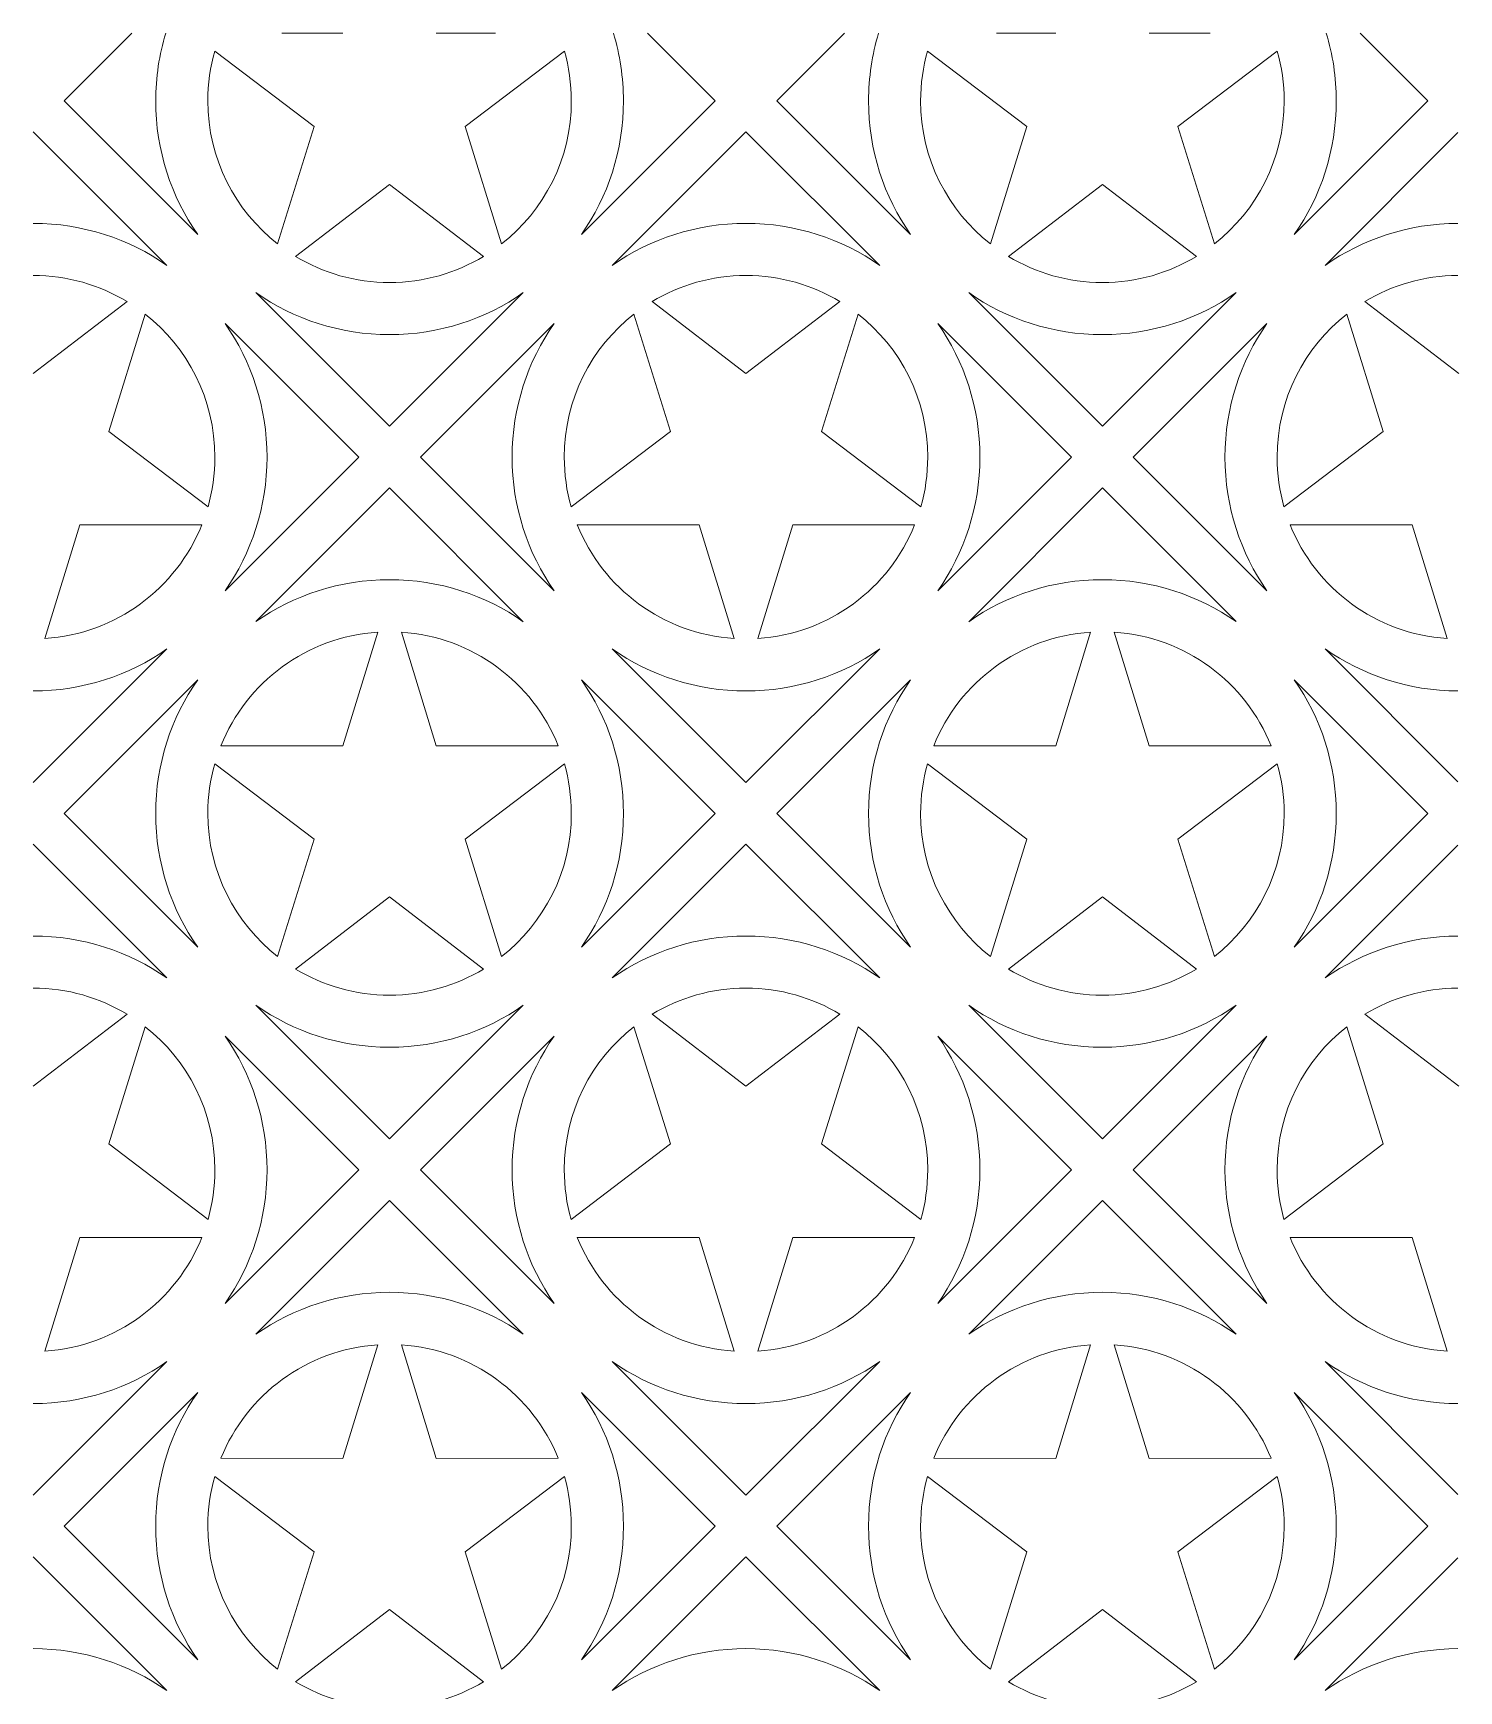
# Model space of a CAD drawing. Header units: centimetres. Extents: x -267 to -140, y -143 to -5.
# Drawn here: x -267 to -208.1, y -73.9 to -5.5 of the extents above; entities that cross this region are included whole.
import ezdxf

# ---------------------------------------------------------------- set-up
doc = ezdxf.new("R2010")
doc.units = ezdxf.units.CM
doc.header["$MEASUREMENT"] = 0
doc.layers.add('layer 1', color=7, linetype='Continuous')

msp = doc.modelspace()

# ---------------------------------------------------------------- linework, layer by layer
at = {"layer": 'layer 1', "color": 250, "lineweight": 9}
for points, knots in [([(-262.89356, -5.47282), (-262.89356, -5.47282), (-265.68726, -8.26652), (-265.68726, -8.26652), (-265.68726, -8.26652), (-265.68726, -8.26652), (-260.17003, -13.78376), (-260.17003, -13.78376), (-260.17003, -13.78376), (-261.26184, -12.22004), (-261.90228, -10.31792), (-261.90228, -8.26654), (-261.90228, -8.26654), (-261.90228, -7.29514), (-261.75867, -6.3572), (-261.49152, -5.47281)], [0, 0, 0, 0, 0.2, 0.2, 0.2, 0.2, 0.4, 0.4, 0.4, 0.4, 0.6, 0.6, 0.6, 0.6, 1, 1, 1, 1]), ([(-254.17776, -5.47282), (-254.17776, -5.47282), (-254.17928, -5.47776), (-254.17928, -5.47776), (-254.17928, -5.47776), (-254.17928, -5.47776), (-256.69589, -5.47282), (-256.69589, -5.47282)], [0, 0, 0, 0, 0.33333333, 0.33333333, 0.33333333, 0.33333333, 1, 1, 1, 1]), ([(-247.88535, -5.47282), (-247.88535, -5.47282), (-250.32528, -5.47776), (-250.32528, -5.47776), (-250.32528, -5.47776), (-250.32528, -5.47776), (-250.32679, -5.47281), (-250.32679, -5.47281)], [0, 0, 0, 0, 0.33333333, 0.33333333, 0.33333333, 0.33333333, 1, 1, 1, 1]), ([(-241.61088, -5.47282), (-241.61088, -5.47282), (-238.8172, -8.26652), (-238.8172, -8.26652), (-238.8172, -8.26652), (-238.8172, -8.26652), (-244.33483, -13.78415), (-244.33483, -13.78415), (-244.33483, -13.78415), (-243.24285, -12.22034), (-242.60228, -10.31809), (-242.60228, -8.26654), (-242.60228, -8.26654), (-242.60228, -7.29514), (-242.74589, -6.3572), (-243.01303, -5.47282)], [0, 0, 0, 0, 0.2, 0.2, 0.2, 0.2, 0.4, 0.4, 0.4, 0.4, 0.6, 0.6, 0.6, 0.6, 1, 1, 1, 1]), ([(-233.47793, -5.47282), (-233.47793, -5.47282), (-236.27162, -8.26652), (-236.27162, -8.26652), (-236.27162, -8.26652), (-236.27162, -8.26652), (-230.75399, -13.78415), (-230.75399, -13.78415), (-230.75399, -13.78415), (-231.84597, -12.22034), (-232.48654, -10.31809), (-232.48654, -8.26654), (-232.48654, -8.26654), (-232.48654, -7.29514), (-232.34292, -6.35721), (-232.07577, -5.47281)], [0, 0, 0, 0, 0.2, 0.2, 0.2, 0.2, 0.4, 0.4, 0.4, 0.4, 0.6, 0.6, 0.6, 0.6, 1, 1, 1, 1]), ([(-227.20347, -5.47281), (-227.20347, -5.47281), (-224.76354, -5.47776), (-224.76354, -5.47776), (-224.76354, -5.47776), (-224.76354, -5.47776), (-224.76202, -5.47282), (-224.76202, -5.47282)], [0, 0, 0, 0, 0.33333333, 0.33333333, 0.33333333, 0.33333333, 1, 1, 1, 1]), ([(-220.91105, -5.47281), (-220.91105, -5.47281), (-220.90954, -5.47776), (-220.90954, -5.47776), (-220.90954, -5.47776), (-220.90954, -5.47776), (-218.39293, -5.47282), (-218.39293, -5.47282)], [0, 0, 0, 0, 0.33333333, 0.33333333, 0.33333333, 0.33333333, 1, 1, 1, 1]), ([(-212.19524, -5.47282), (-212.19524, -5.47282), (-209.40156, -8.26652), (-209.40156, -8.26652), (-209.40156, -8.26652), (-209.40156, -8.26652), (-214.91879, -13.78376), (-214.91879, -13.78376), (-214.91879, -13.78376), (-213.82698, -12.22004), (-213.18654, -10.31792), (-213.18654, -8.26654), (-213.18654, -8.26654), (-213.18654, -7.29515), (-213.33014, -6.3572), (-213.59728, -5.47281)], [0, 0, 0, 0, 0.2, 0.2, 0.2, 0.2, 0.4, 0.4, 0.4, 0.4, 0.6, 0.6, 0.6, 0.6, 1, 1, 1, 1]), ([(-256.87568, -14.17179), (-258.6269, -12.79873), (-259.75228, -10.66388), (-259.75228, -8.26654), (-259.75228, -8.26654), (-259.75228, -7.55494), (-259.65306, -6.86645), (-259.4678, -6.21412), (-259.4678, -6.21412), (-259.4678, -6.21412), (-255.37023, -9.33176), (-255.37023, -9.33176), (-255.37023, -9.33176), (-255.37023, -9.33176), (-256.87568, -14.17179), (-256.87568, -14.17179)], [0, 0, 0, 0, 0.2, 0.2, 0.2, 0.2, 0.4, 0.4, 0.4, 0.4, 0.6, 0.6, 0.6, 0.6, 1, 1, 1, 1]), ([(-245.03671, -6.21408), (-245.03671, -6.21408), (-249.13433, -9.33176), (-249.13433, -9.33176), (-249.13433, -9.33176), (-249.13433, -9.33176), (-247.62884, -14.17189), (-247.62884, -14.17189), (-247.62884, -14.17189), (-245.87768, -12.79882), (-244.75228, -10.66384), (-244.75228, -8.26654), (-244.75228, -8.26654), (-244.75228, -7.55493), (-244.85145, -6.86643), (-245.03671, -6.21408)], [0, 0, 0, 0, 0.2, 0.2, 0.2, 0.2, 0.4, 0.4, 0.4, 0.4, 0.6, 0.6, 0.6, 0.6, 1, 1, 1, 1]), ([(-230.05211, -6.21408), (-230.05211, -6.21408), (-225.95449, -9.33176), (-225.95449, -9.33176), (-225.95449, -9.33176), (-225.95449, -9.33176), (-227.45998, -14.17189), (-227.45998, -14.17189), (-227.45998, -14.17189), (-229.21114, -12.79882), (-230.33654, -10.66384), (-230.33654, -8.26654), (-230.33654, -8.26654), (-230.33654, -7.55493), (-230.23737, -6.86643), (-230.05211, -6.21408)], [0, 0, 0, 0, 0.2, 0.2, 0.2, 0.2, 0.4, 0.4, 0.4, 0.4, 0.6, 0.6, 0.6, 0.6, 1, 1, 1, 1]), ([(-218.21314, -14.17179), (-216.46192, -12.79873), (-215.33654, -10.66388), (-215.33654, -8.26654), (-215.33654, -8.26654), (-215.33654, -7.55494), (-215.43576, -6.86645), (-215.62102, -6.21412), (-215.62102, -6.21412), (-215.62102, -6.21412), (-219.71859, -9.33176), (-219.71859, -9.33176), (-219.71859, -9.33176), (-219.71859, -9.33176), (-218.21314, -14.17179), (-218.21314, -14.17179)], [0, 0, 0, 0, 0.2, 0.2, 0.2, 0.2, 0.4, 0.4, 0.4, 0.4, 0.6, 0.6, 0.6, 0.6, 1, 1, 1, 1]), ([(-266.95982, -13.32414), (-264.90846, -13.32414), (-263.00635, -13.96457), (-261.44262, -15.05637), (-261.44262, -15.05637), (-261.44262, -15.05637), (-266.95982, -9.53917), (-266.95982, -9.53917)], [0, 0, 0, 0, 0.33333333, 0.33333333, 0.33333333, 0.33333333, 1, 1, 1, 1]), ([(-243.06148, -15.05637), (-243.06148, -15.05637), (-237.54423, -9.53913), (-237.54423, -9.53913), (-237.54423, -9.53913), (-237.54423, -9.53913), (-232.02672, -15.05665), (-232.02672, -15.05665), (-232.02672, -15.05665), (-233.59051, -13.96469), (-235.49274, -13.32414), (-237.54428, -13.32414), (-237.54428, -13.32414), (-239.59564, -13.32414), (-241.49775, -13.96457), (-243.06148, -15.05637)], [0, 0, 0, 0, 0.2, 0.2, 0.2, 0.2, 0.4, 0.4, 0.4, 0.4, 0.6, 0.6, 0.6, 0.6, 1, 1, 1, 1]), ([(-208.16551, -9.57605), (-208.16551, -9.57605), (-213.6461, -15.05665), (-213.6461, -15.05665), (-213.6461, -15.05665), (-212.09171, -13.97126), (-210.20293, -13.33185), (-208.1655, -13.3242)], [0, 0, 0, 0, 0.33333333, 0.33333333, 0.33333333, 0.33333333, 1, 1, 1, 1]), ([(-256.12939, -14.68748), (-254.9979, -15.37227), (-253.67105, -15.76654), (-252.25228, -15.76654), (-252.25228, -15.76654), (-250.83349, -15.76654), (-249.50661, -15.37233), (-248.37513, -14.68753), (-248.37513, -14.68753), (-248.37513, -14.68753), (-252.25228, -11.71366), (-252.25228, -11.71366), (-252.25228, -11.71366), (-252.25228, -11.71366), (-256.12939, -14.68748), (-256.12939, -14.68748)], [0, 0, 0, 0, 0.2, 0.2, 0.2, 0.2, 0.4, 0.4, 0.4, 0.4, 0.6, 0.6, 0.6, 0.6, 1, 1, 1, 1]), ([(-218.95943, -14.68748), (-220.09092, -15.37227), (-221.41777, -15.76654), (-222.83654, -15.76654), (-222.83654, -15.76654), (-224.25533, -15.76654), (-225.58221, -15.37233), (-226.71369, -14.68753), (-226.71369, -14.68753), (-226.71369, -14.68753), (-222.83654, -11.71366), (-222.83654, -11.71366), (-222.83654, -11.71366), (-222.83654, -11.71366), (-218.95943, -14.68748), (-218.95943, -14.68748)], [0, 0, 0, 0, 0.2, 0.2, 0.2, 0.2, 0.4, 0.4, 0.4, 0.4, 0.6, 0.6, 0.6, 0.6, 1, 1, 1, 1]), ([(-266.95982, -19.52702), (-266.95982, -19.52702), (-263.08271, -16.5532), (-263.08271, -16.5532), (-263.08271, -16.5532), (-264.2142, -15.86841), (-265.54105, -15.47414), (-266.95982, -15.47414)], [0, 0, 0, 0, 0.33333333, 0.33333333, 0.33333333, 0.33333333, 1, 1, 1, 1]), ([(-241.42139, -16.5532), (-240.2899, -15.86841), (-238.96305, -15.47414), (-237.54428, -15.47414), (-237.54428, -15.47414), (-236.12549, -15.47414), (-234.79861, -15.86835), (-233.66713, -16.55315), (-233.66713, -16.55315), (-233.66713, -16.55315), (-237.54428, -19.52702), (-237.54428, -19.52702), (-237.54428, -19.52702), (-237.54428, -19.52702), (-241.42139, -16.5532), (-241.42139, -16.5532)], [0, 0, 0, 0, 0.2, 0.2, 0.2, 0.2, 0.4, 0.4, 0.4, 0.4, 0.6, 0.6, 0.6, 0.6, 1, 1, 1, 1]), ([(-208.1655, -15.47422), (-209.57037, -15.48102), (-210.88405, -15.87431), (-212.00569, -16.55315), (-212.00569, -16.55315), (-212.00569, -16.55315), (-208.12854, -19.52702), (-208.12854, -19.52702)], [0, 0, 0, 0, 0.33333333, 0.33333333, 0.33333333, 0.33333333, 1, 1, 1, 1]), ([(-257.76948, -16.18431), (-257.76948, -16.18431), (-252.25223, -21.70155), (-252.25223, -21.70155), (-252.25223, -21.70155), (-252.25223, -21.70155), (-246.73472, -16.18403), (-246.73472, -16.18403), (-246.73472, -16.18403), (-248.29851, -17.27599), (-250.20074, -17.91654), (-252.25228, -17.91654), (-252.25228, -17.91654), (-254.30364, -17.91654), (-256.20575, -17.27611), (-257.76948, -16.18431)], [0, 0, 0, 0, 0.2, 0.2, 0.2, 0.2, 0.4, 0.4, 0.4, 0.4, 0.6, 0.6, 0.6, 0.6, 1, 1, 1, 1]), ([(-217.31934, -16.18431), (-217.31934, -16.18431), (-222.83659, -21.70155), (-222.83659, -21.70155), (-222.83659, -21.70155), (-222.83659, -21.70155), (-228.3541, -16.18403), (-228.3541, -16.18403), (-228.3541, -16.18403), (-226.79031, -17.27599), (-224.88808, -17.91654), (-222.83654, -17.91654), (-222.83654, -17.91654), (-220.78518, -17.91654), (-218.88307, -17.27611), (-217.31934, -16.18431)], [0, 0, 0, 0, 0.2, 0.2, 0.2, 0.2, 0.4, 0.4, 0.4, 0.4, 0.6, 0.6, 0.6, 0.6, 1, 1, 1, 1]), ([(-262.33642, -17.06889), (-260.5852, -18.44195), (-259.45982, -20.5768), (-259.45982, -22.97414), (-259.45982, -22.97414), (-259.45982, -23.68574), (-259.55904, -24.37423), (-259.7443, -25.02656), (-259.7443, -25.02656), (-259.7443, -25.02656), (-263.84187, -21.90892), (-263.84187, -21.90892), (-263.84187, -21.90892), (-263.84187, -21.90892), (-262.33642, -17.06889), (-262.33642, -17.06889)], [0, 0, 0, 0, 0.2, 0.2, 0.2, 0.2, 0.4, 0.4, 0.4, 0.4, 0.6, 0.6, 0.6, 0.6, 1, 1, 1, 1]), ([(-242.16768, -17.06889), (-243.9189, -18.44195), (-245.04428, -20.5768), (-245.04428, -22.97414), (-245.04428, -22.97414), (-245.04428, -23.68574), (-244.94506, -24.37423), (-244.7598, -25.02656), (-244.7598, -25.02656), (-244.7598, -25.02656), (-240.66223, -21.90892), (-240.66223, -21.90892), (-240.66223, -21.90892), (-240.66223, -21.90892), (-242.16768, -17.06889), (-242.16768, -17.06889)], [0, 0, 0, 0, 0.2, 0.2, 0.2, 0.2, 0.4, 0.4, 0.4, 0.4, 0.6, 0.6, 0.6, 0.6, 1, 1, 1, 1]), ([(-230.32871, -25.0266), (-230.32871, -25.0266), (-234.42633, -21.90892), (-234.42633, -21.90892), (-234.42633, -21.90892), (-234.42633, -21.90892), (-232.92084, -17.06879), (-232.92084, -17.06879), (-232.92084, -17.06879), (-231.16968, -18.44186), (-230.04428, -20.57684), (-230.04428, -22.97414), (-230.04428, -22.97414), (-230.04428, -23.68575), (-230.14345, -24.37425), (-230.32871, -25.0266)], [0, 0, 0, 0, 0.2, 0.2, 0.2, 0.2, 0.4, 0.4, 0.4, 0.4, 0.6, 0.6, 0.6, 0.6, 1, 1, 1, 1]), ([(-215.34411, -25.0266), (-215.34411, -25.0266), (-211.24649, -21.90892), (-211.24649, -21.90892), (-211.24649, -21.90892), (-211.24649, -21.90892), (-212.75198, -17.06879), (-212.75198, -17.06879), (-212.75198, -17.06879), (-214.50314, -18.44186), (-215.62854, -20.57684), (-215.62854, -22.97414), (-215.62854, -22.97414), (-215.62854, -23.68575), (-215.52937, -24.37425), (-215.34411, -25.0266)], [0, 0, 0, 0, 0.2, 0.2, 0.2, 0.2, 0.4, 0.4, 0.4, 0.4, 0.6, 0.6, 0.6, 0.6, 1, 1, 1, 1]), ([(-259.0421, -28.49144), (-259.0421, -28.49144), (-253.52484, -22.97416), (-253.52484, -22.97416), (-253.52484, -22.97416), (-253.52484, -22.97416), (-259.04207, -17.45692), (-259.04207, -17.45692), (-259.04207, -17.45692), (-257.95026, -19.02064), (-257.30982, -20.92276), (-257.30982, -22.97414), (-257.30982, -22.97414), (-257.30982, -25.02554), (-257.95027, -26.92769), (-259.0421, -28.49144)], [0, 0, 0, 0, 0.2, 0.2, 0.2, 0.2, 0.4, 0.4, 0.4, 0.4, 0.6, 0.6, 0.6, 0.6, 1, 1, 1, 1]), ([(-245.462, -28.49144), (-245.462, -28.49144), (-250.97926, -22.97416), (-250.97926, -22.97416), (-250.97926, -22.97416), (-250.97926, -22.97416), (-245.46203, -17.45692), (-245.46203, -17.45692), (-245.46203, -17.45692), (-246.55384, -19.02064), (-247.19428, -20.92276), (-247.19428, -22.97414), (-247.19428, -22.97414), (-247.19428, -25.02554), (-246.55383, -26.92769), (-245.462, -28.49144)], [0, 0, 0, 0, 0.2, 0.2, 0.2, 0.2, 0.4, 0.4, 0.4, 0.4, 0.6, 0.6, 0.6, 0.6, 1, 1, 1, 1]), ([(-229.62686, -28.49183), (-229.62686, -28.49183), (-224.1092, -22.97416), (-224.1092, -22.97416), (-224.1092, -22.97416), (-224.1092, -22.97416), (-229.62683, -17.45653), (-229.62683, -17.45653), (-229.62683, -17.45653), (-228.53485, -19.02034), (-227.89428, -20.92259), (-227.89428, -22.97414), (-227.89428, -22.97414), (-227.89428, -25.02573), (-228.53486, -26.928), (-229.62686, -28.49183)], [0, 0, 0, 0, 0.2, 0.2, 0.2, 0.2, 0.4, 0.4, 0.4, 0.4, 0.6, 0.6, 0.6, 0.6, 1, 1, 1, 1]), ([(-216.04596, -28.49183), (-216.04596, -28.49183), (-221.56362, -22.97416), (-221.56362, -22.97416), (-221.56362, -22.97416), (-221.56362, -22.97416), (-216.04599, -17.45653), (-216.04599, -17.45653), (-216.04599, -17.45653), (-217.13797, -19.02034), (-217.77854, -20.92259), (-217.77854, -22.97414), (-217.77854, -22.97414), (-217.77854, -25.02573), (-217.13796, -26.928), (-216.04596, -28.49183)], [0, 0, 0, 0, 0.2, 0.2, 0.2, 0.2, 0.4, 0.4, 0.4, 0.4, 0.6, 0.6, 0.6, 0.6, 1, 1, 1, 1]), ([(-246.73451, -29.76449), (-248.29832, -28.67251), (-250.20072, -28.03182), (-252.25228, -28.03182), (-252.25228, -28.03182), (-254.30371, -28.03182), (-256.20589, -28.67233), (-257.76965, -29.76418), (-257.76965, -29.76418), (-257.76965, -29.76418), (-252.25223, -24.24677), (-252.25223, -24.24677), (-252.25223, -24.24677), (-252.25223, -24.24677), (-246.73451, -29.76449), (-246.73451, -29.76449)], [0, 0, 0, 0, 0.2, 0.2, 0.2, 0.2, 0.4, 0.4, 0.4, 0.4, 0.6, 0.6, 0.6, 0.6, 1, 1, 1, 1]), ([(-228.35431, -29.76449), (-226.7905, -28.67251), (-224.8881, -28.03182), (-222.83654, -28.03182), (-222.83654, -28.03182), (-220.78511, -28.03182), (-218.88293, -28.67233), (-217.31917, -29.76418), (-217.31917, -29.76418), (-217.31917, -29.76418), (-222.83659, -24.24677), (-222.83659, -24.24677), (-222.83659, -24.24677), (-222.83659, -24.24677), (-228.35431, -29.76449), (-228.35431, -29.76449)], [0, 0, 0, 0, 0.2, 0.2, 0.2, 0.2, 0.4, 0.4, 0.4, 0.4, 0.6, 0.6, 0.6, 0.6, 1, 1, 1, 1]), ([(-259.9996, -25.7728), (-261.05157, -28.38587), (-263.53265, -30.27051), (-266.47435, -30.45855), (-266.47435, -30.45855), (-266.47435, -30.45855), (-265.03282, -25.76292), (-265.03282, -25.76292), (-265.03282, -25.76292), (-265.03282, -25.76292), (-259.9996, -25.7728), (-259.9996, -25.7728)], [0, 0, 0, 0, 0.25, 0.25, 0.25, 0.25, 0.5, 0.5, 0.5, 0.5, 1, 1, 1, 1]), ([(-244.5045, -25.7728), (-243.45253, -28.38587), (-240.97145, -30.27051), (-238.02975, -30.45855), (-238.02975, -30.45855), (-238.02975, -30.45855), (-239.47128, -25.76292), (-239.47128, -25.76292), (-239.47128, -25.76292), (-239.47128, -25.76292), (-244.5045, -25.7728), (-244.5045, -25.7728)], [0, 0, 0, 0, 0.25, 0.25, 0.25, 0.25, 0.5, 0.5, 0.5, 0.5, 1, 1, 1, 1]), ([(-237.05884, -30.45857), (-234.11692, -30.27083), (-231.63647, -28.38622), (-230.58432, -25.77311), (-230.58432, -25.77311), (-230.58432, -25.77311), (-235.61728, -25.76292), (-235.61728, -25.76292), (-235.61728, -25.76292), (-235.61728, -25.76292), (-237.05884, -30.45857), (-237.05884, -30.45857)], [0, 0, 0, 0, 0.25, 0.25, 0.25, 0.25, 0.5, 0.5, 0.5, 0.5, 1, 1, 1, 1]), ([(-208.61398, -30.45857), (-211.5559, -30.27083), (-214.03635, -28.38622), (-215.0885, -25.77311), (-215.0885, -25.77311), (-215.0885, -25.77311), (-210.05554, -25.76292), (-210.05554, -25.76292), (-210.05554, -25.76292), (-210.05554, -25.76292), (-208.61398, -30.45857), (-208.61398, -30.45857)], [0, 0, 0, 0, 0.25, 0.25, 0.25, 0.25, 0.5, 0.5, 0.5, 0.5, 1, 1, 1, 1]), ([(-259.2125, -34.88316), (-258.16053, -32.27009), (-255.67945, -30.38545), (-252.73775, -30.19741), (-252.73775, -30.19741), (-252.73775, -30.19741), (-254.17928, -34.89304), (-254.17928, -34.89304), (-254.17928, -34.89304), (-254.17928, -34.89304), (-259.2125, -34.88316), (-259.2125, -34.88316)], [0, 0, 0, 0, 0.25, 0.25, 0.25, 0.25, 0.5, 0.5, 0.5, 0.5, 1, 1, 1, 1]), ([(-251.76684, -30.19739), (-248.82492, -30.38513), (-246.34447, -32.26974), (-245.29232, -34.88285), (-245.29232, -34.88285), (-245.29232, -34.88285), (-250.32528, -34.89304), (-250.32528, -34.89304), (-250.32528, -34.89304), (-250.32528, -34.89304), (-251.76684, -30.19739), (-251.76684, -30.19739)], [0, 0, 0, 0, 0.25, 0.25, 0.25, 0.25, 0.5, 0.5, 0.5, 0.5, 1, 1, 1, 1]), ([(-223.32198, -30.19739), (-226.2639, -30.38513), (-228.74435, -32.26974), (-229.7965, -34.88285), (-229.7965, -34.88285), (-229.7965, -34.88285), (-224.76354, -34.89304), (-224.76354, -34.89304), (-224.76354, -34.89304), (-224.76354, -34.89304), (-223.32198, -30.19739), (-223.32198, -30.19739)], [0, 0, 0, 0, 0.25, 0.25, 0.25, 0.25, 0.5, 0.5, 0.5, 0.5, 1, 1, 1, 1]), ([(-215.87632, -34.88316), (-216.92829, -32.27009), (-219.40937, -30.38545), (-222.35107, -30.19741), (-222.35107, -30.19741), (-222.35107, -30.19741), (-220.90954, -34.89304), (-220.90954, -34.89304), (-220.90954, -34.89304), (-220.90954, -34.89304), (-215.87632, -34.88316), (-215.87632, -34.88316)], [0, 0, 0, 0, 0.25, 0.25, 0.25, 0.25, 0.5, 0.5, 0.5, 0.5, 1, 1, 1, 1]), ([(-266.95982, -32.62414), (-264.90839, -32.62414), (-263.00621, -31.98363), (-261.44245, -30.89178), (-261.44245, -30.89178), (-261.44245, -30.89178), (-266.95987, -36.40919), (-266.95987, -36.40919)], [0, 0, 0, 0, 0.33333333, 0.33333333, 0.33333333, 0.33333333, 1, 1, 1, 1]), ([(-232.02651, -30.89147), (-233.59032, -31.98345), (-235.49272, -32.62414), (-237.54428, -32.62414), (-237.54428, -32.62414), (-239.59571, -32.62414), (-241.49789, -31.98363), (-243.06165, -30.89178), (-243.06165, -30.89178), (-243.06165, -30.89178), (-237.54423, -36.40919), (-237.54423, -36.40919), (-237.54423, -36.40919), (-237.54423, -36.40919), (-232.02651, -30.89147), (-232.02651, -30.89147)], [0, 0, 0, 0, 0.2, 0.2, 0.2, 0.2, 0.4, 0.4, 0.4, 0.4, 0.6, 0.6, 0.6, 0.6, 1, 1, 1, 1]), ([(-208.1655, -36.37227), (-208.1655, -36.37227), (-213.64631, -30.89147), (-213.64631, -30.89147), (-213.64631, -30.89147), (-212.0919, -31.97688), (-210.20294, -32.61642), (-208.1655, -32.62407)], [0, 0, 0, 0, 0.33333333, 0.33333333, 0.33333333, 0.33333333, 1, 1, 1, 1]), ([(-260.17, -32.16452), (-260.17, -32.16452), (-265.68726, -37.6818), (-265.68726, -37.6818), (-265.68726, -37.6818), (-265.68726, -37.6818), (-260.17003, -43.19904), (-260.17003, -43.19904), (-260.17003, -43.19904), (-261.26184, -41.63532), (-261.90228, -39.7332), (-261.90228, -37.68182), (-261.90228, -37.68182), (-261.90228, -35.63042), (-261.26183, -33.72827), (-260.17, -32.16452)], [0, 0, 0, 0, 0.2, 0.2, 0.2, 0.2, 0.4, 0.4, 0.4, 0.4, 0.6, 0.6, 0.6, 0.6, 1, 1, 1, 1]), ([(-244.33486, -32.16413), (-244.33486, -32.16413), (-238.8172, -37.6818), (-238.8172, -37.6818), (-238.8172, -37.6818), (-238.8172, -37.6818), (-244.33483, -43.19943), (-244.33483, -43.19943), (-244.33483, -43.19943), (-243.24285, -41.63562), (-242.60228, -39.73337), (-242.60228, -37.68182), (-242.60228, -37.68182), (-242.60228, -35.63023), (-243.24286, -33.72796), (-244.33486, -32.16413)], [0, 0, 0, 0, 0.2, 0.2, 0.2, 0.2, 0.4, 0.4, 0.4, 0.4, 0.6, 0.6, 0.6, 0.6, 1, 1, 1, 1]), ([(-230.75396, -32.16413), (-230.75396, -32.16413), (-236.27162, -37.6818), (-236.27162, -37.6818), (-236.27162, -37.6818), (-236.27162, -37.6818), (-230.75399, -43.19943), (-230.75399, -43.19943), (-230.75399, -43.19943), (-231.84597, -41.63562), (-232.48654, -39.73337), (-232.48654, -37.68182), (-232.48654, -37.68182), (-232.48654, -35.63023), (-231.84596, -33.72796), (-230.75396, -32.16413)], [0, 0, 0, 0, 0.2, 0.2, 0.2, 0.2, 0.4, 0.4, 0.4, 0.4, 0.6, 0.6, 0.6, 0.6, 1, 1, 1, 1]), ([(-214.91882, -32.16452), (-214.91882, -32.16452), (-209.40156, -37.6818), (-209.40156, -37.6818), (-209.40156, -37.6818), (-209.40156, -37.6818), (-214.91879, -43.19904), (-214.91879, -43.19904), (-214.91879, -43.19904), (-213.82698, -41.63532), (-213.18654, -39.7332), (-213.18654, -37.68182), (-213.18654, -37.68182), (-213.18654, -35.63042), (-213.82699, -33.72827), (-214.91882, -32.16452)], [0, 0, 0, 0, 0.2, 0.2, 0.2, 0.2, 0.4, 0.4, 0.4, 0.4, 0.6, 0.6, 0.6, 0.6, 1, 1, 1, 1]), ([(-256.87568, -43.58707), (-258.6269, -42.21401), (-259.75228, -40.07916), (-259.75228, -37.68182), (-259.75228, -37.68182), (-259.75228, -36.97022), (-259.65306, -36.28173), (-259.4678, -35.6294), (-259.4678, -35.6294), (-259.4678, -35.6294), (-255.37023, -38.74704), (-255.37023, -38.74704), (-255.37023, -38.74704), (-255.37023, -38.74704), (-256.87568, -43.58707), (-256.87568, -43.58707)], [0, 0, 0, 0, 0.2, 0.2, 0.2, 0.2, 0.4, 0.4, 0.4, 0.4, 0.6, 0.6, 0.6, 0.6, 1, 1, 1, 1]), ([(-245.03671, -35.62936), (-245.03671, -35.62936), (-249.13433, -38.74704), (-249.13433, -38.74704), (-249.13433, -38.74704), (-249.13433, -38.74704), (-247.62884, -43.58717), (-247.62884, -43.58717), (-247.62884, -43.58717), (-245.87768, -42.2141), (-244.75228, -40.07912), (-244.75228, -37.68182), (-244.75228, -37.68182), (-244.75228, -36.97021), (-244.85145, -36.28171), (-245.03671, -35.62936)], [0, 0, 0, 0, 0.2, 0.2, 0.2, 0.2, 0.4, 0.4, 0.4, 0.4, 0.6, 0.6, 0.6, 0.6, 1, 1, 1, 1]), ([(-230.05211, -35.62936), (-230.05211, -35.62936), (-225.95449, -38.74704), (-225.95449, -38.74704), (-225.95449, -38.74704), (-225.95449, -38.74704), (-227.45998, -43.58717), (-227.45998, -43.58717), (-227.45998, -43.58717), (-229.21114, -42.2141), (-230.33654, -40.07912), (-230.33654, -37.68182), (-230.33654, -37.68182), (-230.33654, -36.97021), (-230.23737, -36.28171), (-230.05211, -35.62936)], [0, 0, 0, 0, 0.2, 0.2, 0.2, 0.2, 0.4, 0.4, 0.4, 0.4, 0.6, 0.6, 0.6, 0.6, 1, 1, 1, 1]), ([(-218.21314, -43.58707), (-216.46192, -42.21401), (-215.33654, -40.07916), (-215.33654, -37.68182), (-215.33654, -37.68182), (-215.33654, -36.97022), (-215.43576, -36.28173), (-215.62102, -35.6294), (-215.62102, -35.6294), (-215.62102, -35.6294), (-219.71859, -38.74704), (-219.71859, -38.74704), (-219.71859, -38.74704), (-219.71859, -38.74704), (-218.21314, -43.58707), (-218.21314, -43.58707)], [0, 0, 0, 0, 0.2, 0.2, 0.2, 0.2, 0.4, 0.4, 0.4, 0.4, 0.6, 0.6, 0.6, 0.6, 1, 1, 1, 1]), ([(-266.95982, -42.73942), (-264.90846, -42.73942), (-263.00635, -43.37985), (-261.44262, -44.47165), (-261.44262, -44.47165), (-261.44262, -44.47165), (-266.95982, -38.95445), (-266.95982, -38.95445)], [0, 0, 0, 0, 0.33333333, 0.33333333, 0.33333333, 0.33333333, 1, 1, 1, 1]), ([(-243.06148, -44.47165), (-243.06148, -44.47165), (-237.54423, -38.95441), (-237.54423, -38.95441), (-237.54423, -38.95441), (-237.54423, -38.95441), (-232.02672, -44.47193), (-232.02672, -44.47193), (-232.02672, -44.47193), (-233.59051, -43.37997), (-235.49274, -42.73942), (-237.54428, -42.73942), (-237.54428, -42.73942), (-239.59564, -42.73942), (-241.49775, -43.37985), (-243.06148, -44.47165)], [0, 0, 0, 0, 0.2, 0.2, 0.2, 0.2, 0.4, 0.4, 0.4, 0.4, 0.6, 0.6, 0.6, 0.6, 1, 1, 1, 1]), ([(-208.16551, -38.99133), (-208.16551, -38.99133), (-213.6461, -44.47193), (-213.6461, -44.47193), (-213.6461, -44.47193), (-212.09171, -43.38654), (-210.20293, -42.74713), (-208.1655, -42.73948)], [0, 0, 0, 0, 0.33333333, 0.33333333, 0.33333333, 0.33333333, 1, 1, 1, 1]), ([(-256.12939, -44.10276), (-254.9979, -44.78755), (-253.67105, -45.18182), (-252.25228, -45.18182), (-252.25228, -45.18182), (-250.83349, -45.18182), (-249.50661, -44.78761), (-248.37513, -44.10281), (-248.37513, -44.10281), (-248.37513, -44.10281), (-252.25228, -41.12894), (-252.25228, -41.12894), (-252.25228, -41.12894), (-252.25228, -41.12894), (-256.12939, -44.10276), (-256.12939, -44.10276)], [0, 0, 0, 0, 0.2, 0.2, 0.2, 0.2, 0.4, 0.4, 0.4, 0.4, 0.6, 0.6, 0.6, 0.6, 1, 1, 1, 1]), ([(-218.95943, -44.10276), (-220.09092, -44.78755), (-221.41777, -45.18182), (-222.83654, -45.18182), (-222.83654, -45.18182), (-224.25533, -45.18182), (-225.58221, -44.78761), (-226.71369, -44.10281), (-226.71369, -44.10281), (-226.71369, -44.10281), (-222.83654, -41.12894), (-222.83654, -41.12894), (-222.83654, -41.12894), (-222.83654, -41.12894), (-218.95943, -44.10276), (-218.95943, -44.10276)], [0, 0, 0, 0, 0.2, 0.2, 0.2, 0.2, 0.4, 0.4, 0.4, 0.4, 0.6, 0.6, 0.6, 0.6, 1, 1, 1, 1]), ([(-266.95982, -48.9423), (-266.95982, -48.9423), (-263.08271, -45.96848), (-263.08271, -45.96848), (-263.08271, -45.96848), (-264.2142, -45.28369), (-265.54105, -44.88942), (-266.95982, -44.88942)], [0, 0, 0, 0, 0.33333333, 0.33333333, 0.33333333, 0.33333333, 1, 1, 1, 1]), ([(-241.42139, -45.96848), (-240.2899, -45.28369), (-238.96305, -44.88942), (-237.54428, -44.88942), (-237.54428, -44.88942), (-236.12549, -44.88942), (-234.79861, -45.28363), (-233.66713, -45.96843), (-233.66713, -45.96843), (-233.66713, -45.96843), (-237.54428, -48.9423), (-237.54428, -48.9423), (-237.54428, -48.9423), (-237.54428, -48.9423), (-241.42139, -45.96848), (-241.42139, -45.96848)], [0, 0, 0, 0, 0.2, 0.2, 0.2, 0.2, 0.4, 0.4, 0.4, 0.4, 0.6, 0.6, 0.6, 0.6, 1, 1, 1, 1]), ([(-208.1655, -44.8895), (-209.57037, -44.8963), (-210.88405, -45.28959), (-212.00569, -45.96843), (-212.00569, -45.96843), (-212.00569, -45.96843), (-208.12854, -48.9423), (-208.12854, -48.9423)], [0, 0, 0, 0, 0.33333333, 0.33333333, 0.33333333, 0.33333333, 1, 1, 1, 1]), ([(-257.76948, -45.59959), (-257.76948, -45.59959), (-252.25223, -51.11683), (-252.25223, -51.11683), (-252.25223, -51.11683), (-252.25223, -51.11683), (-246.73472, -45.59931), (-246.73472, -45.59931), (-246.73472, -45.59931), (-248.29851, -46.69127), (-250.20074, -47.33182), (-252.25228, -47.33182), (-252.25228, -47.33182), (-254.30364, -47.33182), (-256.20575, -46.69139), (-257.76948, -45.59959)], [0, 0, 0, 0, 0.2, 0.2, 0.2, 0.2, 0.4, 0.4, 0.4, 0.4, 0.6, 0.6, 0.6, 0.6, 1, 1, 1, 1]), ([(-217.31934, -45.59959), (-217.31934, -45.59959), (-222.83659, -51.11683), (-222.83659, -51.11683), (-222.83659, -51.11683), (-222.83659, -51.11683), (-228.3541, -45.59931), (-228.3541, -45.59931), (-228.3541, -45.59931), (-226.79031, -46.69127), (-224.88808, -47.33182), (-222.83654, -47.33182), (-222.83654, -47.33182), (-220.78518, -47.33182), (-218.88307, -46.69139), (-217.31934, -45.59959)], [0, 0, 0, 0, 0.2, 0.2, 0.2, 0.2, 0.4, 0.4, 0.4, 0.4, 0.6, 0.6, 0.6, 0.6, 1, 1, 1, 1]), ([(-262.33642, -46.48417), (-260.5852, -47.85723), (-259.45982, -49.99208), (-259.45982, -52.38942), (-259.45982, -52.38942), (-259.45982, -53.10102), (-259.55904, -53.78951), (-259.7443, -54.44184), (-259.7443, -54.44184), (-259.7443, -54.44184), (-263.84187, -51.3242), (-263.84187, -51.3242), (-263.84187, -51.3242), (-263.84187, -51.3242), (-262.33642, -46.48417), (-262.33642, -46.48417)], [0, 0, 0, 0, 0.2, 0.2, 0.2, 0.2, 0.4, 0.4, 0.4, 0.4, 0.6, 0.6, 0.6, 0.6, 1, 1, 1, 1]), ([(-242.16768, -46.48417), (-243.9189, -47.85723), (-245.04428, -49.99208), (-245.04428, -52.38942), (-245.04428, -52.38942), (-245.04428, -53.10102), (-244.94506, -53.78951), (-244.7598, -54.44184), (-244.7598, -54.44184), (-244.7598, -54.44184), (-240.66223, -51.3242), (-240.66223, -51.3242), (-240.66223, -51.3242), (-240.66223, -51.3242), (-242.16768, -46.48417), (-242.16768, -46.48417)], [0, 0, 0, 0, 0.2, 0.2, 0.2, 0.2, 0.4, 0.4, 0.4, 0.4, 0.6, 0.6, 0.6, 0.6, 1, 1, 1, 1]), ([(-230.32871, -54.44188), (-230.32871, -54.44188), (-234.42633, -51.3242), (-234.42633, -51.3242), (-234.42633, -51.3242), (-234.42633, -51.3242), (-232.92084, -46.48407), (-232.92084, -46.48407), (-232.92084, -46.48407), (-231.16968, -47.85714), (-230.04428, -49.99212), (-230.04428, -52.38942), (-230.04428, -52.38942), (-230.04428, -53.10103), (-230.14345, -53.78953), (-230.32871, -54.44188)], [0, 0, 0, 0, 0.2, 0.2, 0.2, 0.2, 0.4, 0.4, 0.4, 0.4, 0.6, 0.6, 0.6, 0.6, 1, 1, 1, 1]), ([(-215.34411, -54.44188), (-215.34411, -54.44188), (-211.24649, -51.3242), (-211.24649, -51.3242), (-211.24649, -51.3242), (-211.24649, -51.3242), (-212.75198, -46.48407), (-212.75198, -46.48407), (-212.75198, -46.48407), (-214.50314, -47.85714), (-215.62854, -49.99212), (-215.62854, -52.38942), (-215.62854, -52.38942), (-215.62854, -53.10103), (-215.52937, -53.78953), (-215.34411, -54.44188)], [0, 0, 0, 0, 0.2, 0.2, 0.2, 0.2, 0.4, 0.4, 0.4, 0.4, 0.6, 0.6, 0.6, 0.6, 1, 1, 1, 1]), ([(-259.0421, -57.90672), (-259.0421, -57.90672), (-253.52484, -52.38944), (-253.52484, -52.38944), (-253.52484, -52.38944), (-253.52484, -52.38944), (-259.04207, -46.8722), (-259.04207, -46.8722), (-259.04207, -46.8722), (-257.95026, -48.43592), (-257.30982, -50.33804), (-257.30982, -52.38942), (-257.30982, -52.38942), (-257.30982, -54.44082), (-257.95027, -56.34297), (-259.0421, -57.90672)], [0, 0, 0, 0, 0.2, 0.2, 0.2, 0.2, 0.4, 0.4, 0.4, 0.4, 0.6, 0.6, 0.6, 0.6, 1, 1, 1, 1]), ([(-245.462, -57.90672), (-245.462, -57.90672), (-250.97926, -52.38944), (-250.97926, -52.38944), (-250.97926, -52.38944), (-250.97926, -52.38944), (-245.46203, -46.8722), (-245.46203, -46.8722), (-245.46203, -46.8722), (-246.55384, -48.43592), (-247.19428, -50.33804), (-247.19428, -52.38942), (-247.19428, -52.38942), (-247.19428, -54.44082), (-246.55383, -56.34297), (-245.462, -57.90672)], [0, 0, 0, 0, 0.2, 0.2, 0.2, 0.2, 0.4, 0.4, 0.4, 0.4, 0.6, 0.6, 0.6, 0.6, 1, 1, 1, 1]), ([(-229.62686, -57.90711), (-229.62686, -57.90711), (-224.1092, -52.38944), (-224.1092, -52.38944), (-224.1092, -52.38944), (-224.1092, -52.38944), (-229.62683, -46.87181), (-229.62683, -46.87181), (-229.62683, -46.87181), (-228.53485, -48.43562), (-227.89428, -50.33787), (-227.89428, -52.38942), (-227.89428, -52.38942), (-227.89428, -54.44101), (-228.53486, -56.34328), (-229.62686, -57.90711)], [0, 0, 0, 0, 0.2, 0.2, 0.2, 0.2, 0.4, 0.4, 0.4, 0.4, 0.6, 0.6, 0.6, 0.6, 1, 1, 1, 1]), ([(-216.04596, -57.90711), (-216.04596, -57.90711), (-221.56362, -52.38944), (-221.56362, -52.38944), (-221.56362, -52.38944), (-221.56362, -52.38944), (-216.04599, -46.87181), (-216.04599, -46.87181), (-216.04599, -46.87181), (-217.13797, -48.43562), (-217.77854, -50.33787), (-217.77854, -52.38942), (-217.77854, -52.38942), (-217.77854, -54.44101), (-217.13796, -56.34328), (-216.04596, -57.90711)], [0, 0, 0, 0, 0.2, 0.2, 0.2, 0.2, 0.4, 0.4, 0.4, 0.4, 0.6, 0.6, 0.6, 0.6, 1, 1, 1, 1]), ([(-246.73451, -59.17977), (-248.29832, -58.08779), (-250.20072, -57.4471), (-252.25228, -57.4471), (-252.25228, -57.4471), (-254.30371, -57.4471), (-256.20589, -58.08761), (-257.76965, -59.17946), (-257.76965, -59.17946), (-257.76965, -59.17946), (-252.25223, -53.66205), (-252.25223, -53.66205), (-252.25223, -53.66205), (-252.25223, -53.66205), (-246.73451, -59.17977), (-246.73451, -59.17977)], [0, 0, 0, 0, 0.2, 0.2, 0.2, 0.2, 0.4, 0.4, 0.4, 0.4, 0.6, 0.6, 0.6, 0.6, 1, 1, 1, 1]), ([(-228.35431, -59.17977), (-226.7905, -58.08779), (-224.8881, -57.4471), (-222.83654, -57.4471), (-222.83654, -57.4471), (-220.78511, -57.4471), (-218.88293, -58.08761), (-217.31917, -59.17946), (-217.31917, -59.17946), (-217.31917, -59.17946), (-222.83659, -53.66205), (-222.83659, -53.66205), (-222.83659, -53.66205), (-222.83659, -53.66205), (-228.35431, -59.17977), (-228.35431, -59.17977)], [0, 0, 0, 0, 0.2, 0.2, 0.2, 0.2, 0.4, 0.4, 0.4, 0.4, 0.6, 0.6, 0.6, 0.6, 1, 1, 1, 1]), ([(-259.9996, -55.18808), (-261.05157, -57.80115), (-263.53265, -59.68579), (-266.47435, -59.87383), (-266.47435, -59.87383), (-266.47435, -59.87383), (-265.03282, -55.1782), (-265.03282, -55.1782), (-265.03282, -55.1782), (-265.03282, -55.1782), (-259.9996, -55.18808), (-259.9996, -55.18808)], [0, 0, 0, 0, 0.25, 0.25, 0.25, 0.25, 0.5, 0.5, 0.5, 0.5, 1, 1, 1, 1]), ([(-244.5045, -55.18808), (-243.45253, -57.80115), (-240.97145, -59.68579), (-238.02975, -59.87383), (-238.02975, -59.87383), (-238.02975, -59.87383), (-239.47128, -55.1782), (-239.47128, -55.1782), (-239.47128, -55.1782), (-239.47128, -55.1782), (-244.5045, -55.18808), (-244.5045, -55.18808)], [0, 0, 0, 0, 0.25, 0.25, 0.25, 0.25, 0.5, 0.5, 0.5, 0.5, 1, 1, 1, 1]), ([(-237.05884, -59.87385), (-234.11692, -59.68611), (-231.63647, -57.8015), (-230.58432, -55.18839), (-230.58432, -55.18839), (-230.58432, -55.18839), (-235.61728, -55.1782), (-235.61728, -55.1782), (-235.61728, -55.1782), (-235.61728, -55.1782), (-237.05884, -59.87385), (-237.05884, -59.87385)], [0, 0, 0, 0, 0.25, 0.25, 0.25, 0.25, 0.5, 0.5, 0.5, 0.5, 1, 1, 1, 1]), ([(-208.61398, -59.87385), (-211.5559, -59.68611), (-214.03635, -57.8015), (-215.0885, -55.18839), (-215.0885, -55.18839), (-215.0885, -55.18839), (-210.05554, -55.1782), (-210.05554, -55.1782), (-210.05554, -55.1782), (-210.05554, -55.1782), (-208.61398, -59.87385), (-208.61398, -59.87385)], [0, 0, 0, 0, 0.25, 0.25, 0.25, 0.25, 0.5, 0.5, 0.5, 0.5, 1, 1, 1, 1]), ([(-259.2125, -64.29844), (-258.16053, -61.68537), (-255.67945, -59.80073), (-252.73775, -59.61269), (-252.73775, -59.61269), (-252.73775, -59.61269), (-254.17928, -64.30832), (-254.17928, -64.30832), (-254.17928, -64.30832), (-254.17928, -64.30832), (-259.2125, -64.29844), (-259.2125, -64.29844)], [0, 0, 0, 0, 0.25, 0.25, 0.25, 0.25, 0.5, 0.5, 0.5, 0.5, 1, 1, 1, 1]), ([(-251.76684, -59.61267), (-248.82492, -59.80041), (-246.34447, -61.68502), (-245.29232, -64.29813), (-245.29232, -64.29813), (-245.29232, -64.29813), (-250.32528, -64.30832), (-250.32528, -64.30832), (-250.32528, -64.30832), (-250.32528, -64.30832), (-251.76684, -59.61267), (-251.76684, -59.61267)], [0, 0, 0, 0, 0.25, 0.25, 0.25, 0.25, 0.5, 0.5, 0.5, 0.5, 1, 1, 1, 1]), ([(-223.32198, -59.61267), (-226.2639, -59.80041), (-228.74435, -61.68502), (-229.7965, -64.29813), (-229.7965, -64.29813), (-229.7965, -64.29813), (-224.76354, -64.30832), (-224.76354, -64.30832), (-224.76354, -64.30832), (-224.76354, -64.30832), (-223.32198, -59.61267), (-223.32198, -59.61267)], [0, 0, 0, 0, 0.25, 0.25, 0.25, 0.25, 0.5, 0.5, 0.5, 0.5, 1, 1, 1, 1]), ([(-215.87632, -64.29844), (-216.92829, -61.68537), (-219.40937, -59.80073), (-222.35107, -59.61269), (-222.35107, -59.61269), (-222.35107, -59.61269), (-220.90954, -64.30832), (-220.90954, -64.30832), (-220.90954, -64.30832), (-220.90954, -64.30832), (-215.87632, -64.29844), (-215.87632, -64.29844)], [0, 0, 0, 0, 0.25, 0.25, 0.25, 0.25, 0.5, 0.5, 0.5, 0.5, 1, 1, 1, 1]), ([(-266.95982, -62.03942), (-264.90839, -62.03942), (-263.00621, -61.39891), (-261.44245, -60.30706), (-261.44245, -60.30706), (-261.44245, -60.30706), (-266.95987, -65.82447), (-266.95987, -65.82447)], [0, 0, 0, 0, 0.33333333, 0.33333333, 0.33333333, 0.33333333, 1, 1, 1, 1]), ([(-232.02651, -60.30675), (-233.59032, -61.39873), (-235.49272, -62.03942), (-237.54428, -62.03942), (-237.54428, -62.03942), (-239.59571, -62.03942), (-241.49789, -61.39891), (-243.06165, -60.30706), (-243.06165, -60.30706), (-243.06165, -60.30706), (-237.54423, -65.82447), (-237.54423, -65.82447), (-237.54423, -65.82447), (-237.54423, -65.82447), (-232.02651, -60.30675), (-232.02651, -60.30675)], [0, 0, 0, 0, 0.2, 0.2, 0.2, 0.2, 0.4, 0.4, 0.4, 0.4, 0.6, 0.6, 0.6, 0.6, 1, 1, 1, 1]), ([(-208.1655, -65.78755), (-208.1655, -65.78755), (-213.64631, -60.30675), (-213.64631, -60.30675), (-213.64631, -60.30675), (-212.0919, -61.39216), (-210.20294, -62.0317), (-208.1655, -62.03935)], [0, 0, 0, 0, 0.33333333, 0.33333333, 0.33333333, 0.33333333, 1, 1, 1, 1]), ([(-260.17, -61.5798), (-260.17, -61.5798), (-265.68726, -67.09708), (-265.68726, -67.09708), (-265.68726, -67.09708), (-265.68726, -67.09708), (-260.17003, -72.61432), (-260.17003, -72.61432), (-260.17003, -72.61432), (-261.26184, -71.0506), (-261.90228, -69.14848), (-261.90228, -67.0971), (-261.90228, -67.0971), (-261.90228, -65.0457), (-261.26183, -63.14355), (-260.17, -61.5798)], [0, 0, 0, 0, 0.2, 0.2, 0.2, 0.2, 0.4, 0.4, 0.4, 0.4, 0.6, 0.6, 0.6, 0.6, 1, 1, 1, 1]), ([(-244.33486, -61.57941), (-244.33486, -61.57941), (-238.8172, -67.09708), (-238.8172, -67.09708), (-238.8172, -67.09708), (-238.8172, -67.09708), (-244.33483, -72.61471), (-244.33483, -72.61471), (-244.33483, -72.61471), (-243.24285, -71.0509), (-242.60228, -69.14865), (-242.60228, -67.0971), (-242.60228, -67.0971), (-242.60228, -65.04551), (-243.24286, -63.14324), (-244.33486, -61.57941)], [0, 0, 0, 0, 0.2, 0.2, 0.2, 0.2, 0.4, 0.4, 0.4, 0.4, 0.6, 0.6, 0.6, 0.6, 1, 1, 1, 1]), ([(-230.75396, -61.57941), (-230.75396, -61.57941), (-236.27162, -67.09708), (-236.27162, -67.09708), (-236.27162, -67.09708), (-236.27162, -67.09708), (-230.75399, -72.61471), (-230.75399, -72.61471), (-230.75399, -72.61471), (-231.84597, -71.0509), (-232.48654, -69.14865), (-232.48654, -67.0971), (-232.48654, -67.0971), (-232.48654, -65.04551), (-231.84596, -63.14324), (-230.75396, -61.57941)], [0, 0, 0, 0, 0.2, 0.2, 0.2, 0.2, 0.4, 0.4, 0.4, 0.4, 0.6, 0.6, 0.6, 0.6, 1, 1, 1, 1]), ([(-214.91882, -61.5798), (-214.91882, -61.5798), (-209.40156, -67.09708), (-209.40156, -67.09708), (-209.40156, -67.09708), (-209.40156, -67.09708), (-214.91879, -72.61432), (-214.91879, -72.61432), (-214.91879, -72.61432), (-213.82698, -71.0506), (-213.18654, -69.14848), (-213.18654, -67.0971), (-213.18654, -67.0971), (-213.18654, -65.0457), (-213.82699, -63.14355), (-214.91882, -61.5798)], [0, 0, 0, 0, 0.2, 0.2, 0.2, 0.2, 0.4, 0.4, 0.4, 0.4, 0.6, 0.6, 0.6, 0.6, 1, 1, 1, 1]), ([(-256.87568, -73.00235), (-258.6269, -71.62929), (-259.75228, -69.49444), (-259.75228, -67.0971), (-259.75228, -67.0971), (-259.75228, -66.3855), (-259.65306, -65.69701), (-259.4678, -65.04468), (-259.4678, -65.04468), (-259.4678, -65.04468), (-255.37023, -68.16232), (-255.37023, -68.16232), (-255.37023, -68.16232), (-255.37023, -68.16232), (-256.87568, -73.00235), (-256.87568, -73.00235)], [0, 0, 0, 0, 0.2, 0.2, 0.2, 0.2, 0.4, 0.4, 0.4, 0.4, 0.6, 0.6, 0.6, 0.6, 1, 1, 1, 1]), ([(-245.03671, -65.04464), (-245.03671, -65.04464), (-249.13433, -68.16232), (-249.13433, -68.16232), (-249.13433, -68.16232), (-249.13433, -68.16232), (-247.62884, -73.00245), (-247.62884, -73.00245), (-247.62884, -73.00245), (-245.87768, -71.62938), (-244.75228, -69.4944), (-244.75228, -67.0971), (-244.75228, -67.0971), (-244.75228, -66.38549), (-244.85145, -65.69699), (-245.03671, -65.04464)], [0, 0, 0, 0, 0.2, 0.2, 0.2, 0.2, 0.4, 0.4, 0.4, 0.4, 0.6, 0.6, 0.6, 0.6, 1, 1, 1, 1]), ([(-230.05211, -65.04464), (-230.05211, -65.04464), (-225.95449, -68.16232), (-225.95449, -68.16232), (-225.95449, -68.16232), (-225.95449, -68.16232), (-227.45998, -73.00245), (-227.45998, -73.00245), (-227.45998, -73.00245), (-229.21114, -71.62938), (-230.33654, -69.4944), (-230.33654, -67.0971), (-230.33654, -67.0971), (-230.33654, -66.38549), (-230.23737, -65.69699), (-230.05211, -65.04464)], [0, 0, 0, 0, 0.2, 0.2, 0.2, 0.2, 0.4, 0.4, 0.4, 0.4, 0.6, 0.6, 0.6, 0.6, 1, 1, 1, 1]), ([(-218.21314, -73.00235), (-216.46192, -71.62929), (-215.33654, -69.49444), (-215.33654, -67.0971), (-215.33654, -67.0971), (-215.33654, -66.3855), (-215.43576, -65.69701), (-215.62102, -65.04468), (-215.62102, -65.04468), (-215.62102, -65.04468), (-219.71859, -68.16232), (-219.71859, -68.16232), (-219.71859, -68.16232), (-219.71859, -68.16232), (-218.21314, -73.00235), (-218.21314, -73.00235)], [0, 0, 0, 0, 0.2, 0.2, 0.2, 0.2, 0.4, 0.4, 0.4, 0.4, 0.6, 0.6, 0.6, 0.6, 1, 1, 1, 1]), ([(-266.95982, -72.1547), (-264.90846, -72.1547), (-263.00635, -72.79513), (-261.44262, -73.88693), (-261.44262, -73.88693), (-261.44262, -73.88693), (-266.95982, -68.36973), (-266.95982, -68.36973)], [0, 0, 0, 0, 0.33333333, 0.33333333, 0.33333333, 0.33333333, 1, 1, 1, 1]), ([(-243.06148, -73.88693), (-243.06148, -73.88693), (-237.54423, -68.36969), (-237.54423, -68.36969), (-237.54423, -68.36969), (-237.54423, -68.36969), (-232.02672, -73.88721), (-232.02672, -73.88721), (-232.02672, -73.88721), (-233.59051, -72.79525), (-235.49274, -72.1547), (-237.54428, -72.1547), (-237.54428, -72.1547), (-239.59564, -72.1547), (-241.49775, -72.79513), (-243.06148, -73.88693)], [0, 0, 0, 0, 0.2, 0.2, 0.2, 0.2, 0.4, 0.4, 0.4, 0.4, 0.6, 0.6, 0.6, 0.6, 1, 1, 1, 1]), ([(-208.16551, -68.40661), (-208.16551, -68.40661), (-213.6461, -73.88721), (-213.6461, -73.88721), (-213.6461, -73.88721), (-212.09171, -72.80182), (-210.20293, -72.16241), (-208.1655, -72.15476)], [0, 0, 0, 0, 0.33333333, 0.33333333, 0.33333333, 0.33333333, 1, 1, 1, 1]), ([(-256.12939, -73.51804), (-254.9979, -74.20283), (-253.67105, -74.5971), (-252.25228, -74.5971), (-252.25228, -74.5971), (-250.83349, -74.5971), (-249.50661, -74.20289), (-248.37513, -73.51809), (-248.37513, -73.51809), (-248.37513, -73.51809), (-252.25228, -70.54422), (-252.25228, -70.54422), (-252.25228, -70.54422), (-252.25228, -70.54422), (-256.12939, -73.51804), (-256.12939, -73.51804)], [0, 0, 0, 0, 0.2, 0.2, 0.2, 0.2, 0.4, 0.4, 0.4, 0.4, 0.6, 0.6, 0.6, 0.6, 1, 1, 1, 1]), ([(-218.95943, -73.51804), (-220.09092, -74.20283), (-221.41777, -74.5971), (-222.83654, -74.5971), (-222.83654, -74.5971), (-224.25533, -74.5971), (-225.58221, -74.20289), (-226.71369, -73.51809), (-226.71369, -73.51809), (-226.71369, -73.51809), (-222.83654, -70.54422), (-222.83654, -70.54422), (-222.83654, -70.54422), (-222.83654, -70.54422), (-218.95943, -73.51804), (-218.95943, -73.51804)], [0, 0, 0, 0, 0.2, 0.2, 0.2, 0.2, 0.4, 0.4, 0.4, 0.4, 0.6, 0.6, 0.6, 0.6, 1, 1, 1, 1])]:
    msp.add_open_spline(points, degree=3, knots=knots, dxfattribs=at)

doc.saveas('drawing.dxf')
